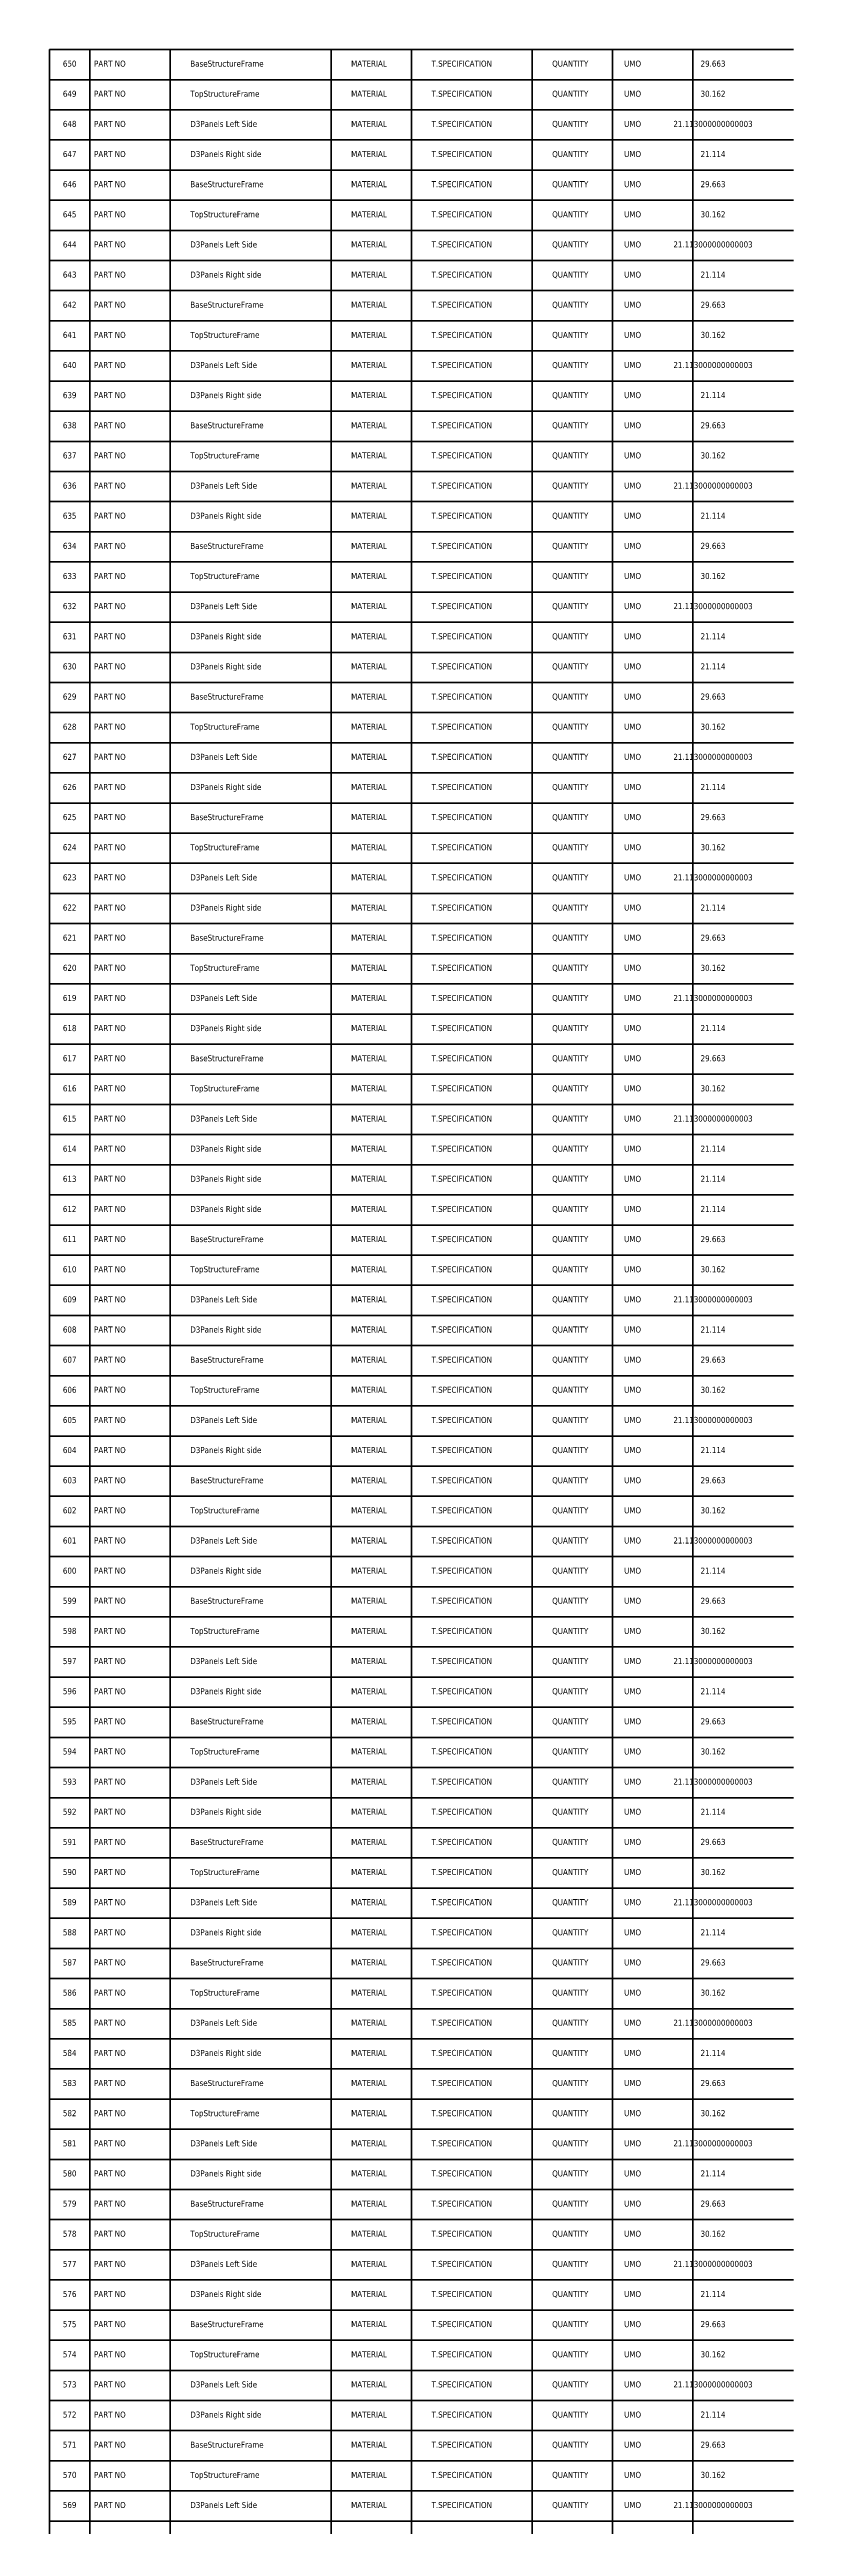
# Model space of a CAD drawing. Header units: metres. Extents: x 849 to 1219, y 30 to 9925.
# Drawn here: x 849 to 1219, y 8692 to 9925 of the extents above; entities that cross this region are included whole.
import ezdxf
from ezdxf.enums import TextEntityAlignment as Align

# ---------------------------------------------------------------- set-up
doc = ezdxf.new("R2010")
doc.units = ezdxf.units.M
doc.layers.add('Default', color=7, linetype='Continuous', lineweight=50, true_color=0x000000)
doc.styles.add('Default', font='tahoma.ttf')

msp = doc.modelspace()

# ---------------------------------------------------------------- linework, layer by layer
at = {"layer": 'Default'}
for p, q in [((849, 9925), (1219, 9925)), ((849, 160), (849, 9925)), ((869, 9925), (869, 160)), ((909, 9925), (909, 160)), ((989, 9925), (989, 160)), ((1029, 9925), (1029, 160)), ((1089, 9925), (1089, 160)), ((1129, 9925), (1129, 160)), ((1169, 9925), (1169, 160)), ((849, 9910), (1219, 9910)), ((849, 9895), (1219, 9895)), ((849, 9880), (1219, 9880)), ((849, 9865), (1219, 9865)), ((849, 9850), (1219, 9850)), ((849, 9835), (1219, 9835)), ((849, 9820), (1219, 9820)), ((849, 9805), (1219, 9805)), ((849, 9790), (1219, 9790)), ((849, 9775), (1219, 9775)), ((849, 9760), (1219, 9760)), ((849, 9745), (1219, 9745)), ((849, 9730), (1219, 9730)), ((849, 9715), (1219, 9715)), ((849, 9700), (1219, 9700)), ((849, 9685), (1219, 9685)), ((849, 9670), (1219, 9670)), ((849, 9655), (1219, 9655)), ((849, 9640), (1219, 9640)), ((849, 9625), (1219, 9625)), ((849, 9610), (1219, 9610)), ((849, 9595), (1219, 9595)), ((849, 9580), (1219, 9580)), ((849, 9565), (1219, 9565)), ((849, 9550), (1219, 9550)), ((849, 9535), (1219, 9535)), ((849, 9520), (1219, 9520)), ((849, 9505), (1219, 9505)), ((849, 9490), (1219, 9490)), ((849, 9475), (1219, 9475)), ((849, 9460), (1219, 9460)), ((849, 9445), (1219, 9445)), ((849, 9430), (1219, 9430)), ((849, 9415), (1219, 9415)), ((849, 9400), (1219, 9400)), ((849, 9385), (1219, 9385)), ((849, 9370), (1219, 9370)), ((849, 9355), (1219, 9355)), ((849, 9340), (1219, 9340)), ((849, 9325), (1219, 9325)), ((849, 9310), (1219, 9310)), ((849, 9295), (1219, 9295)), ((849, 9280), (1219, 9280)), ((849, 9265), (1219, 9265)), ((849, 9250), (1219, 9250)), ((849, 9235), (1219, 9235)), ((849, 9220), (1219, 9220)), ((849, 9205), (1219, 9205)), ((849, 9190), (1219, 9190)), ((849, 9175), (1219, 9175)), ((849, 9160), (1219, 9160)), ((849, 9145), (1219, 9145)), ((849, 9130), (1219, 9130)), ((849, 9115), (1219, 9115)), ((849, 9100), (1219, 9100)), ((849, 9085), (1219, 9085)), ((849, 9070), (1219, 9070)), ((849, 9055), (1219, 9055)), ((849, 9040), (1219, 9040)), ((849, 9025), (1219, 9025)), ((849, 9010), (1219, 9010)), ((849, 8995), (1219, 8995)), ((849, 8980), (1219, 8980)), ((849, 8965), (1219, 8965)), ((849, 8950), (1219, 8950)), ((849, 8935), (1219, 8935)), ((849, 8920), (1219, 8920)), ((849, 8905), (1219, 8905)), ((849, 8890), (1219, 8890)), ((849, 8875), (1219, 8875)), ((849, 8860), (1219, 8860)), ((849, 8845), (1219, 8845)), ((849, 8830), (1219, 8830)), ((849, 8815), (1219, 8815)), ((849, 8800), (1219, 8800)), ((849, 8785), (1219, 8785)), ((849, 8770), (1219, 8770)), ((849, 8755), (1219, 8755)), ((849, 8740), (1219, 8740)), ((849, 8725), (1219, 8725)), ((849, 8710), (1219, 8710)), ((849, 8695), (1219, 8695))]:
    msp.add_line(p, q, dxfattribs=at)

# ---------------------------------------------------------------- texts
at = {"layer": 'Default', "style": 'Default'}
for s, p in [('650', (859, 9918)), ('PART NO', (879, 9918)), ('UMO', (1139, 9918)), ('29.663', (1179, 9918)), ('649', (859, 9903)), ('PART NO', (879, 9903)), ('UMO', (1139, 9903)), ('30.162', (1179, 9903)), ('648', (859, 9888)), ('PART NO', (879, 9888)), ('UMO', (1139, 9888)), ('21.113000000000003', (1179, 9888)), ('647', (859, 9873)), ('PART NO', (879, 9873)), ('UMO', (1139, 9873)), ('21.114', (1179, 9873)), ('646', (859, 9858)), ('PART NO', (879, 9858)), ('UMO', (1139, 9858)), ('29.663', (1179, 9858)), ('645', (859, 9843)), ('PART NO', (879, 9843)), ('UMO', (1139, 9843)), ('30.162', (1179, 9843)), ('644', (859, 9828)), ('PART NO', (879, 9828)), ('UMO', (1139, 9828)), ('21.113000000000003', (1179, 9828)), ('643', (859, 9813)), ('PART NO', (879, 9813)), ('UMO', (1139, 9813)), ('21.114', (1179, 9813)), ('642', (859, 9798)), ('PART NO', (879, 9798)), ('UMO', (1139, 9798)), ('29.663', (1179, 9798)), ('641', (859, 9783)), ('PART NO', (879, 9783)), ('UMO', (1139, 9783)), ('30.162', (1179, 9783)), ('640', (859, 9768)), ('PART NO', (879, 9768)), ('UMO', (1139, 9768)), ('21.113000000000003', (1179, 9768)), ('639', (859, 9753)), ('PART NO', (879, 9753)), ('UMO', (1139, 9753)), ('21.114', (1179, 9753)), ('638', (859, 9738)), ('PART NO', (879, 9738)), ('UMO', (1139, 9738)), ('29.663', (1179, 9738)), ('637', (859, 9723)), ('PART NO', (879, 9723)), ('UMO', (1139, 9723)), ('30.162', (1179, 9723)), ('636', (859, 9708)), ('PART NO', (879, 9708)), ('UMO', (1139, 9708)), ('21.113000000000003', (1179, 9708)), ('635', (859, 9693)), ('PART NO', (879, 9693)), ('UMO', (1139, 9693)), ('21.114', (1179, 9693)), ('634', (859, 9678)), ('PART NO', (879, 9678)), ('UMO', (1139, 9678)), ('29.663', (1179, 9678)), ('633', (859, 9663)), ('PART NO', (879, 9663)), ('UMO', (1139, 9663)), ('30.162', (1179, 9663)), ('632', (859, 9648)), ('PART NO', (879, 9648)), ('UMO', (1139, 9648)), ('21.113000000000003', (1179, 9648)), ('631', (859, 9633)), ('PART NO', (879, 9633)), ('UMO', (1139, 9633)), ('21.114', (1179, 9633)), ('630', (859, 9618)), ('PART NO', (879, 9618)), ('UMO', (1139, 9618)), ('21.114', (1179, 9618)), ('629', (859, 9603)), ('PART NO', (879, 9603)), ('UMO', (1139, 9603)), ('29.663', (1179, 9603)), ('628', (859, 9588)), ('PART NO', (879, 9588)), ('UMO', (1139, 9588)), ('30.162', (1179, 9588)), ('627', (859, 9573)), ('PART NO', (879, 9573)), ('UMO', (1139, 9573)), ('21.113000000000003', (1179, 9573)), ('626', (859, 9558)), ('PART NO', (879, 9558)), ('UMO', (1139, 9558)), ('21.114', (1179, 9558)), ('625', (859, 9543)), ('PART NO', (879, 9543)), ('UMO', (1139, 9543)), ('29.663', (1179, 9543)), ('624', (859, 9528)), ('PART NO', (879, 9528)), ('UMO', (1139, 9528)), ('30.162', (1179, 9528)), ('623', (859, 9513)), ('PART NO', (879, 9513)), ('UMO', (1139, 9513)), ('21.113000000000003', (1179, 9513)), ('622', (859, 9498)), ('PART NO', (879, 9498)), ('UMO', (1139, 9498)), ('21.114', (1179, 9498)), ('621', (859, 9483)), ('PART NO', (879, 9483)), ('UMO', (1139, 9483)), ('29.663', (1179, 9483)), ('620', (859, 9468)), ('PART NO', (879, 9468)), ('UMO', (1139, 9468)), ('30.162', (1179, 9468)), ('619', (859, 9453)), ('PART NO', (879, 9453)), ('UMO', (1139, 9453)), ('21.113000000000003', (1179, 9453)), ('618', (859, 9438)), ('PART NO', (879, 9438)), ('UMO', (1139, 9438)), ('21.114', (1179, 9438)), ('617', (859, 9423)), ('PART NO', (879, 9423)), ('UMO', (1139, 9423)), ('29.663', (1179, 9423)), ('616', (859, 9408)), ('PART NO', (879, 9408)), ('UMO', (1139, 9408)), ('30.162', (1179, 9408)), ('615', (859, 9393)), ('PART NO', (879, 9393)), ('UMO', (1139, 9393)), ('21.113000000000003', (1179, 9393)), ('614', (859, 9378)), ('PART NO', (879, 9378)), ('UMO', (1139, 9378)), ('21.114', (1179, 9378)), ('613', (859, 9363)), ('PART NO', (879, 9363)), ('UMO', (1139, 9363)), ('21.114', (1179, 9363)), ('612', (859, 9348)), ('PART NO', (879, 9348)), ('UMO', (1139, 9348)), ('21.114', (1179, 9348)), ('611', (859, 9333)), ('PART NO', (879, 9333)), ('UMO', (1139, 9333)), ('29.663', (1179, 9333)), ('610', (859, 9318)), ('PART NO', (879, 9318)), ('UMO', (1139, 9318)), ('30.162', (1179, 9318)), ('609', (859, 9303)), ('PART NO', (879, 9303)), ('UMO', (1139, 9303)), ('21.113000000000003', (1179, 9303)), ('608', (859, 9288)), ('PART NO', (879, 9288)), ('UMO', (1139, 9288)), ('21.114', (1179, 9288)), ('607', (859, 9273)), ('PART NO', (879, 9273)), ('UMO', (1139, 9273)), ('29.663', (1179, 9273)), ('606', (859, 9258)), ('PART NO', (879, 9258)), ('UMO', (1139, 9258)), ('30.162', (1179, 9258)), ('605', (859, 9243)), ('PART NO', (879, 9243)), ('UMO', (1139, 9243)), ('21.113000000000003', (1179, 9243)), ('604', (859, 9228)), ('PART NO', (879, 9228)), ('UMO', (1139, 9228)), ('21.114', (1179, 9228)), ('603', (859, 9213)), ('PART NO', (879, 9213)), ('UMO', (1139, 9213)), ('29.663', (1179, 9213)), ('602', (859, 9198)), ('PART NO', (879, 9198)), ('UMO', (1139, 9198)), ('30.162', (1179, 9198)), ('601', (859, 9183)), ('PART NO', (879, 9183)), ('UMO', (1139, 9183)), ('21.113000000000003', (1179, 9183)), ('600', (859, 9168)), ('PART NO', (879, 9168)), ('UMO', (1139, 9168)), ('21.114', (1179, 9168)), ('599', (859, 9153)), ('PART NO', (879, 9153)), ('UMO', (1139, 9153)), ('29.663', (1179, 9153)), ('598', (859, 9138)), ('PART NO', (879, 9138)), ('UMO', (1139, 9138)), ('30.162', (1179, 9138)), ('597', (859, 9123)), ('PART NO', (879, 9123)), ('UMO', (1139, 9123)), ('21.113000000000003', (1179, 9123)), ('596', (859, 9108)), ('PART NO', (879, 9108)), ('UMO', (1139, 9108)), ('21.114', (1179, 9108)), ('595', (859, 9093)), ('PART NO', (879, 9093)), ('UMO', (1139, 9093)), ('29.663', (1179, 9093)), ('594', (859, 9078)), ('PART NO', (879, 9078)), ('UMO', (1139, 9078)), ('30.162', (1179, 9078)), ('593', (859, 9063)), ('PART NO', (879, 9063)), ('UMO', (1139, 9063)), ('21.113000000000003', (1179, 9063)), ('592', (859, 9048)), ('PART NO', (879, 9048)), ('UMO', (1139, 9048)), ('21.114', (1179, 9048)), ('591', (859, 9033)), ('PART NO', (879, 9033)), ('UMO', (1139, 9033)), ('29.663', (1179, 9033)), ('590', (859, 9018)), ('PART NO', (879, 9018)), ('UMO', (1139, 9018)), ('30.162', (1179, 9018)), ('589', (859, 9003)), ('PART NO', (879, 9003)), ('UMO', (1139, 9003)), ('21.113000000000003', (1179, 9003)), ('588', (859, 8988)), ('PART NO', (879, 8988)), ('UMO', (1139, 8988)), ('21.114', (1179, 8988)), ('587', (859, 8973)), ('PART NO', (879, 8973)), ('UMO', (1139, 8973)), ('29.663', (1179, 8973)), ('586', (859, 8958)), ('PART NO', (879, 8958)), ('UMO', (1139, 8958)), ('30.162', (1179, 8958)), ('585', (859, 8943)), ('PART NO', (879, 8943)), ('UMO', (1139, 8943)), ('21.113000000000003', (1179, 8943)), ('584', (859, 8928)), ('PART NO', (879, 8928)), ('UMO', (1139, 8928)), ('21.114', (1179, 8928)), ('583', (859, 8913)), ('PART NO', (879, 8913)), ('UMO', (1139, 8913)), ('29.663', (1179, 8913)), ('582', (859, 8898)), ('PART NO', (879, 8898)), ('UMO', (1139, 8898)), ('30.162', (1179, 8898)), ('581', (859, 8883)), ('PART NO', (879, 8883)), ('UMO', (1139, 8883)), ('21.113000000000003', (1179, 8883)), ('580', (859, 8868)), ('PART NO', (879, 8868)), ('UMO', (1139, 8868)), ('21.114', (1179, 8868)), ('579', (859, 8853)), ('PART NO', (879, 8853)), ('UMO', (1139, 8853)), ('29.663', (1179, 8853)), ('578', (859, 8838)), ('PART NO', (879, 8838)), ('UMO', (1139, 8838)), ('30.162', (1179, 8838)), ('577', (859, 8823)), ('PART NO', (879, 8823)), ('UMO', (1139, 8823)), ('21.113000000000003', (1179, 8823)), ('576', (859, 8808)), ('PART NO', (879, 8808)), ('UMO', (1139, 8808)), ('21.114', (1179, 8808)), ('575', (859, 8793)), ('PART NO', (879, 8793)), ('UMO', (1139, 8793)), ('29.663', (1179, 8793)), ('574', (859, 8778)), ('PART NO', (879, 8778)), ('UMO', (1139, 8778)), ('30.162', (1179, 8778)), ('573', (859, 8763)), ('PART NO', (879, 8763)), ('UMO', (1139, 8763)), ('21.113000000000003', (1179, 8763)), ('572', (859, 8748)), ('PART NO', (879, 8748)), ('UMO', (1139, 8748)), ('21.114', (1179, 8748)), ('571', (859, 8733)), ('PART NO', (879, 8733)), ('UMO', (1139, 8733)), ('29.663', (1179, 8733)), ('570', (859, 8718)), ('PART NO', (879, 8718)), ('UMO', (1139, 8718)), ('30.162', (1179, 8718)), ('569', (859, 8703)), ('PART NO', (879, 8703)), ('UMO', (1139, 8703)), ('21.113000000000003', (1179, 8703))]:
    msp.add_text(s, height=3, dxfattribs=at).set_placement(p, align=Align.MIDDLE_CENTER)
for s, p in [('BaseStructureFrame', (919, 9918)), ('MATERIAL', (999, 9918)), ('T.SPECIFICATION', (1039, 9918)), ('QUANTITY', (1099, 9918)), ('TopStructureFrame', (919, 9903)), ('MATERIAL', (999, 9903)), ('T.SPECIFICATION', (1039, 9903)), ('QUANTITY', (1099, 9903)), ('D3Panels Left Side', (919, 9888)), ('MATERIAL', (999, 9888)), ('T.SPECIFICATION', (1039, 9888)), ('QUANTITY', (1099, 9888)), ('D3Panels Right side', (919, 9873)), ('MATERIAL', (999, 9873)), ('T.SPECIFICATION', (1039, 9873)), ('QUANTITY', (1099, 9873)), ('BaseStructureFrame', (919, 9858)), ('MATERIAL', (999, 9858)), ('T.SPECIFICATION', (1039, 9858)), ('QUANTITY', (1099, 9858)), ('TopStructureFrame', (919, 9843)), ('MATERIAL', (999, 9843)), ('T.SPECIFICATION', (1039, 9843)), ('QUANTITY', (1099, 9843)), ('D3Panels Left Side', (919, 9828)), ('MATERIAL', (999, 9828)), ('T.SPECIFICATION', (1039, 9828)), ('QUANTITY', (1099, 9828)), ('D3Panels Right side', (919, 9813)), ('MATERIAL', (999, 9813)), ('T.SPECIFICATION', (1039, 9813)), ('QUANTITY', (1099, 9813)), ('BaseStructureFrame', (919, 9798)), ('MATERIAL', (999, 9798)), ('T.SPECIFICATION', (1039, 9798)), ('QUANTITY', (1099, 9798)), ('TopStructureFrame', (919, 9783)), ('MATERIAL', (999, 9783)), ('T.SPECIFICATION', (1039, 9783)), ('QUANTITY', (1099, 9783)), ('D3Panels Left Side', (919, 9768)), ('MATERIAL', (999, 9768)), ('T.SPECIFICATION', (1039, 9768)), ('QUANTITY', (1099, 9768)), ('D3Panels Right side', (919, 9753)), ('MATERIAL', (999, 9753)), ('T.SPECIFICATION', (1039, 9753)), ('QUANTITY', (1099, 9753)), ('BaseStructureFrame', (919, 9738)), ('MATERIAL', (999, 9738)), ('T.SPECIFICATION', (1039, 9738)), ('QUANTITY', (1099, 9738)), ('TopStructureFrame', (919, 9723)), ('MATERIAL', (999, 9723)), ('T.SPECIFICATION', (1039, 9723)), ('QUANTITY', (1099, 9723)), ('D3Panels Left Side', (919, 9708)), ('MATERIAL', (999, 9708)), ('T.SPECIFICATION', (1039, 9708)), ('QUANTITY', (1099, 9708)), ('D3Panels Right side', (919, 9693)), ('MATERIAL', (999, 9693)), ('T.SPECIFICATION', (1039, 9693)), ('QUANTITY', (1099, 9693)), ('BaseStructureFrame', (919, 9678)), ('MATERIAL', (999, 9678)), ('T.SPECIFICATION', (1039, 9678)), ('QUANTITY', (1099, 9678)), ('TopStructureFrame', (919, 9663)), ('MATERIAL', (999, 9663)), ('T.SPECIFICATION', (1039, 9663)), ('QUANTITY', (1099, 9663)), ('D3Panels Left Side', (919, 9648)), ('MATERIAL', (999, 9648)), ('T.SPECIFICATION', (1039, 9648)), ('QUANTITY', (1099, 9648)), ('D3Panels Right side', (919, 9633)), ('MATERIAL', (999, 9633)), ('T.SPECIFICATION', (1039, 9633)), ('QUANTITY', (1099, 9633)), ('D3Panels Right side', (919, 9618)), ('MATERIAL', (999, 9618)), ('T.SPECIFICATION', (1039, 9618)), ('QUANTITY', (1099, 9618)), ('BaseStructureFrame', (919, 9603)), ('MATERIAL', (999, 9603)), ('T.SPECIFICATION', (1039, 9603)), ('QUANTITY', (1099, 9603)), ('TopStructureFrame', (919, 9588)), ('MATERIAL', (999, 9588)), ('T.SPECIFICATION', (1039, 9588)), ('QUANTITY', (1099, 9588)), ('D3Panels Left Side', (919, 9573)), ('MATERIAL', (999, 9573)), ('T.SPECIFICATION', (1039, 9573)), ('QUANTITY', (1099, 9573)), ('D3Panels Right side', (919, 9558)), ('MATERIAL', (999, 9558)), ('T.SPECIFICATION', (1039, 9558)), ('QUANTITY', (1099, 9558)), ('BaseStructureFrame', (919, 9543)), ('MATERIAL', (999, 9543)), ('T.SPECIFICATION', (1039, 9543)), ('QUANTITY', (1099, 9543)), ('TopStructureFrame', (919, 9528)), ('MATERIAL', (999, 9528)), ('T.SPECIFICATION', (1039, 9528)), ('QUANTITY', (1099, 9528)), ('D3Panels Left Side', (919, 9513)), ('MATERIAL', (999, 9513)), ('T.SPECIFICATION', (1039, 9513)), ('QUANTITY', (1099, 9513)), ('D3Panels Right side', (919, 9498)), ('MATERIAL', (999, 9498)), ('T.SPECIFICATION', (1039, 9498)), ('QUANTITY', (1099, 9498)), ('BaseStructureFrame', (919, 9483)), ('MATERIAL', (999, 9483)), ('T.SPECIFICATION', (1039, 9483)), ('QUANTITY', (1099, 9483)), ('TopStructureFrame', (919, 9468)), ('MATERIAL', (999, 9468)), ('T.SPECIFICATION', (1039, 9468)), ('QUANTITY', (1099, 9468)), ('D3Panels Left Side', (919, 9453)), ('MATERIAL', (999, 9453)), ('T.SPECIFICATION', (1039, 9453)), ('QUANTITY', (1099, 9453)), ('D3Panels Right side', (919, 9438)), ('MATERIAL', (999, 9438)), ('T.SPECIFICATION', (1039, 9438)), ('QUANTITY', (1099, 9438)), ('BaseStructureFrame', (919, 9423)), ('MATERIAL', (999, 9423)), ('T.SPECIFICATION', (1039, 9423)), ('QUANTITY', (1099, 9423)), ('TopStructureFrame', (919, 9408)), ('MATERIAL', (999, 9408)), ('T.SPECIFICATION', (1039, 9408)), ('QUANTITY', (1099, 9408)), ('D3Panels Left Side', (919, 9393)), ('MATERIAL', (999, 9393)), ('T.SPECIFICATION', (1039, 9393)), ('QUANTITY', (1099, 9393)), ('D3Panels Right side', (919, 9378)), ('MATERIAL', (999, 9378)), ('T.SPECIFICATION', (1039, 9378)), ('QUANTITY', (1099, 9378)), ('D3Panels Right side', (919, 9363)), ('MATERIAL', (999, 9363)), ('T.SPECIFICATION', (1039, 9363)), ('QUANTITY', (1099, 9363)), ('D3Panels Right side', (919, 9348)), ('MATERIAL', (999, 9348)), ('T.SPECIFICATION', (1039, 9348)), ('QUANTITY', (1099, 9348)), ('BaseStructureFrame', (919, 9333)), ('MATERIAL', (999, 9333)), ('T.SPECIFICATION', (1039, 9333)), ('QUANTITY', (1099, 9333)), ('TopStructureFrame', (919, 9318)), ('MATERIAL', (999, 9318)), ('T.SPECIFICATION', (1039, 9318)), ('QUANTITY', (1099, 9318)), ('D3Panels Left Side', (919, 9303)), ('MATERIAL', (999, 9303)), ('T.SPECIFICATION', (1039, 9303)), ('QUANTITY', (1099, 9303)), ('D3Panels Right side', (919, 9288)), ('MATERIAL', (999, 9288)), ('T.SPECIFICATION', (1039, 9288)), ('QUANTITY', (1099, 9288)), ('BaseStructureFrame', (919, 9273)), ('MATERIAL', (999, 9273)), ('T.SPECIFICATION', (1039, 9273)), ('QUANTITY', (1099, 9273)), ('TopStructureFrame', (919, 9258)), ('MATERIAL', (999, 9258)), ('T.SPECIFICATION', (1039, 9258)), ('QUANTITY', (1099, 9258)), ('D3Panels Left Side', (919, 9243)), ('MATERIAL', (999, 9243)), ('T.SPECIFICATION', (1039, 9243)), ('QUANTITY', (1099, 9243)), ('D3Panels Right side', (919, 9228)), ('MATERIAL', (999, 9228)), ('T.SPECIFICATION', (1039, 9228)), ('QUANTITY', (1099, 9228)), ('BaseStructureFrame', (919, 9213)), ('MATERIAL', (999, 9213)), ('T.SPECIFICATION', (1039, 9213)), ('QUANTITY', (1099, 9213)), ('TopStructureFrame', (919, 9198)), ('MATERIAL', (999, 9198)), ('T.SPECIFICATION', (1039, 9198)), ('QUANTITY', (1099, 9198)), ('D3Panels Left Side', (919, 9183)), ('MATERIAL', (999, 9183)), ('T.SPECIFICATION', (1039, 9183)), ('QUANTITY', (1099, 9183)), ('D3Panels Right side', (919, 9168)), ('MATERIAL', (999, 9168)), ('T.SPECIFICATION', (1039, 9168)), ('QUANTITY', (1099, 9168)), ('BaseStructureFrame', (919, 9153)), ('MATERIAL', (999, 9153)), ('T.SPECIFICATION', (1039, 9153)), ('QUANTITY', (1099, 9153)), ('TopStructureFrame', (919, 9138)), ('MATERIAL', (999, 9138)), ('T.SPECIFICATION', (1039, 9138)), ('QUANTITY', (1099, 9138)), ('D3Panels Left Side', (919, 9123)), ('MATERIAL', (999, 9123)), ('T.SPECIFICATION', (1039, 9123)), ('QUANTITY', (1099, 9123)), ('D3Panels Right side', (919, 9108)), ('MATERIAL', (999, 9108)), ('T.SPECIFICATION', (1039, 9108)), ('QUANTITY', (1099, 9108)), ('BaseStructureFrame', (919, 9093)), ('MATERIAL', (999, 9093)), ('T.SPECIFICATION', (1039, 9093)), ('QUANTITY', (1099, 9093)), ('TopStructureFrame', (919, 9078)), ('MATERIAL', (999, 9078)), ('T.SPECIFICATION', (1039, 9078)), ('QUANTITY', (1099, 9078)), ('D3Panels Left Side', (919, 9063)), ('MATERIAL', (999, 9063)), ('T.SPECIFICATION', (1039, 9063)), ('QUANTITY', (1099, 9063)), ('D3Panels Right side', (919, 9048)), ('MATERIAL', (999, 9048)), ('T.SPECIFICATION', (1039, 9048)), ('QUANTITY', (1099, 9048)), ('BaseStructureFrame', (919, 9033)), ('MATERIAL', (999, 9033)), ('T.SPECIFICATION', (1039, 9033)), ('QUANTITY', (1099, 9033)), ('TopStructureFrame', (919, 9018)), ('MATERIAL', (999, 9018)), ('T.SPECIFICATION', (1039, 9018)), ('QUANTITY', (1099, 9018)), ('D3Panels Left Side', (919, 9003)), ('MATERIAL', (999, 9003)), ('T.SPECIFICATION', (1039, 9003)), ('QUANTITY', (1099, 9003)), ('D3Panels Right side', (919, 8988)), ('MATERIAL', (999, 8988)), ('T.SPECIFICATION', (1039, 8988)), ('QUANTITY', (1099, 8988)), ('BaseStructureFrame', (919, 8973)), ('MATERIAL', (999, 8973)), ('T.SPECIFICATION', (1039, 8973)), ('QUANTITY', (1099, 8973)), ('TopStructureFrame', (919, 8958)), ('MATERIAL', (999, 8958)), ('T.SPECIFICATION', (1039, 8958)), ('QUANTITY', (1099, 8958)), ('D3Panels Left Side', (919, 8943)), ('MATERIAL', (999, 8943)), ('T.SPECIFICATION', (1039, 8943)), ('QUANTITY', (1099, 8943)), ('D3Panels Right side', (919, 8928)), ('MATERIAL', (999, 8928)), ('T.SPECIFICATION', (1039, 8928)), ('QUANTITY', (1099, 8928)), ('BaseStructureFrame', (919, 8913)), ('MATERIAL', (999, 8913)), ('T.SPECIFICATION', (1039, 8913)), ('QUANTITY', (1099, 8913)), ('TopStructureFrame', (919, 8898)), ('MATERIAL', (999, 8898)), ('T.SPECIFICATION', (1039, 8898)), ('QUANTITY', (1099, 8898)), ('D3Panels Left Side', (919, 8883)), ('MATERIAL', (999, 8883)), ('T.SPECIFICATION', (1039, 8883)), ('QUANTITY', (1099, 8883)), ('D3Panels Right side', (919, 8868)), ('MATERIAL', (999, 8868)), ('T.SPECIFICATION', (1039, 8868)), ('QUANTITY', (1099, 8868)), ('BaseStructureFrame', (919, 8853)), ('MATERIAL', (999, 8853)), ('T.SPECIFICATION', (1039, 8853)), ('QUANTITY', (1099, 8853)), ('TopStructureFrame', (919, 8838)), ('MATERIAL', (999, 8838)), ('T.SPECIFICATION', (1039, 8838)), ('QUANTITY', (1099, 8838)), ('D3Panels Left Side', (919, 8823)), ('MATERIAL', (999, 8823)), ('T.SPECIFICATION', (1039, 8823)), ('QUANTITY', (1099, 8823)), ('D3Panels Right side', (919, 8808)), ('MATERIAL', (999, 8808)), ('T.SPECIFICATION', (1039, 8808)), ('QUANTITY', (1099, 8808)), ('BaseStructureFrame', (919, 8793)), ('MATERIAL', (999, 8793)), ('T.SPECIFICATION', (1039, 8793)), ('QUANTITY', (1099, 8793)), ('TopStructureFrame', (919, 8778)), ('MATERIAL', (999, 8778)), ('T.SPECIFICATION', (1039, 8778)), ('QUANTITY', (1099, 8778)), ('D3Panels Left Side', (919, 8763)), ('MATERIAL', (999, 8763)), ('T.SPECIFICATION', (1039, 8763)), ('QUANTITY', (1099, 8763)), ('D3Panels Right side', (919, 8748)), ('MATERIAL', (999, 8748)), ('T.SPECIFICATION', (1039, 8748)), ('QUANTITY', (1099, 8748)), ('BaseStructureFrame', (919, 8733)), ('MATERIAL', (999, 8733)), ('T.SPECIFICATION', (1039, 8733)), ('QUANTITY', (1099, 8733)), ('TopStructureFrame', (919, 8718)), ('MATERIAL', (999, 8718)), ('T.SPECIFICATION', (1039, 8718)), ('QUANTITY', (1099, 8718)), ('D3Panels Left Side', (919, 8703)), ('MATERIAL', (999, 8703)), ('T.SPECIFICATION', (1039, 8703)), ('QUANTITY', (1099, 8703))]:
    msp.add_text(s, height=3, dxfattribs=at).set_placement(p, align=Align.MIDDLE_LEFT)

doc.saveas('drawing.dxf')
